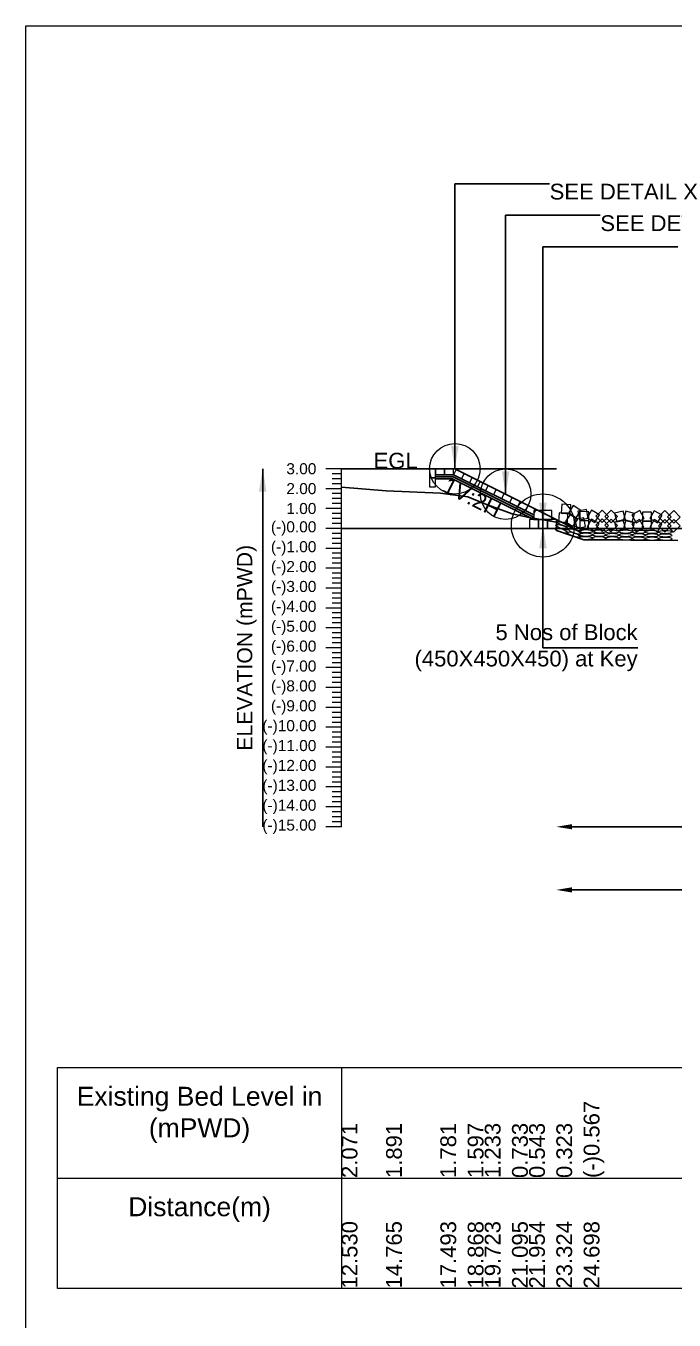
# Model space of a CAD drawing. Header units: inches. Extents: x 66615 to 414904, y -29123 to 90068.
# Drawn here: x 309561 to 311614, y 28355 to 32455 of the extents above; entities that cross this region are included whole.
import ezdxf

# ---------------------------------------------------------------- set-up
doc = ezdxf.new("R2010")
doc.units = ezdxf.units.IN
doc.header["$LTSCALE"] = 7
doc.header["$MEASUREMENT"] = 0
doc.header["$PDMODE"] = 3
for name, color, linetype, lineweight in [('Cross section Data Border', 7, 'Continuous', 9), ('Cross Section Labels', 7, 'Continuous', 9), ('Existing_Bed_Level for Xsection', 7, 'Continuous', 25), ('Long Section Labels', 7, 'Continuous', 9)]:
    doc.layers.add(name, color=color, linetype=linetype, lineweight=lineweight)
doc.styles.get("Standard").update_dxf_attribs({"font": 'arial.ttf'})
doc.dimstyles.new('Appron Lebeling Style', dxfattribs={"dimtxt": 50, "dimasz": 50, "dimexe": 0.18, "dimexo": 0.0625, "dimgap": 0.09, "dimtad": 0, "dimtih": 1, "dimtoh": 1, "dimdec": 4, "dimzin": 0, "dimdsep": 46, "dimtxsty": 'Standard', "dimcen": 0.09, "dimse1": 1, "dimse2": 1, "dimadec": 0, "dimazin": 0, "dimtfac": 1, "dimtdec": 4, "dimtofl": 0, "dimtmove": 0, "dimatfit": 3, "dimfxl": 1, "dimtolj": 1, "dimtzin": 0, "dimarcsym": 0})
doc.dimstyles.get("Standard").update_dxf_attribs({"dimtxt": 0.18, "dimasz": 0.18, "dimexe": 0.18, "dimexo": 0.0625, "dimgap": 0.09, "dimtad": 0, "dimtih": 1, "dimtoh": 1, "dimdec": 4, "dimzin": 0, "dimdsep": 46, "dimtxsty": 'Standard', "dimcen": 0.09, "dimadec": 0, "dimazin": 0, "dimtfac": 1, "dimtdec": 4, "dimtofl": 0, "dimtmove": 0, "dimatfit": 3, "dimfxl": 1, "dimtolj": 1, "dimtzin": 0, "dimarcsym": 0})

# ---------------------------------------------------------------- blocks, each defined once
blk = doc.blocks.new('*D23')
at = {"layer": 'Cross Section Labels', "color": 0, "lineweight": -2, "transparency": 16777216}
for p, q in [((311290.9, 29917.7), (312525.7, 29917.7)), ((314007.6, 29917.7), (312772.8, 29917.7))]:
    blk.add_line(p, q, dxfattribs=at)
at = {"layer": 'Cross Section Labels', "color": 0, "transparency": 16777216}
for points in [[(311290.9, 29926), (311290.9, 29909.4), (311240.9, 29917.7)], [(314007.6, 29926), (314007.6, 29909.4), (314057.6, 29917.7)]]:
    blk.add_solid(points, dxfattribs=at)
at = {"layer": 'Defpoints', "color": 0, "transparency": 16777216}
for p in [(311240.9, 30862.7), (314057.6, 29985.4), (314057.6, 29917.7)]:
    blk.add_point(p, dxfattribs=at)
at = {"layer": 'Cross Section Labels', "color": 0, "transparency": 16777216, "insert": (312649.2, 29917.7), "char_height": 50, "attachment_point": 5}
blk.add_mtext('\\A1;48.00 m', dxfattribs=at)
blk = doc.blocks.new('*D24')
at = {"layer": 'Cross Section Labels', "color": 0, "lineweight": -2, "transparency": 16777216}
for p, q in [((311290.9, 29717.7), (312293.6, 29717.7)), ((314007.6, 29717.7), (313004.9, 29717.7))]:
    blk.add_line(p, q, dxfattribs=at)
at = {"layer": 'Cross Section Labels', "color": 0, "transparency": 16777216}
for points in [[(311290.9, 29726), (311290.9, 29709.4), (311240.9, 29717.7)], [(314007.6, 29726), (314007.6, 29709.4), (314057.6, 29717.7)]]:
    blk.add_solid(points, dxfattribs=at)
at = {"layer": 'Defpoints', "color": 0, "transparency": 16777216}
for p in [(311240.9, 30862.7), (314057.6, 29985.4), (314057.6, 29717.7)]:
    blk.add_point(p, dxfattribs=at)
at = {"layer": 'Cross Section Labels', "color": 0, "transparency": 16777216, "insert": (312649.2, 29717.7), "char_height": 50, "attachment_point": 5}
blk.add_mtext('\\A1;Block @22.00 m³/m ^JGoo Bag @26.00 m³/m ', dxfattribs=at)

msp = doc.modelspace()

# ---------------------------------------------------------------- linework, layer by layer
at = {"layer": 'Cross section Data Border'}
msp.add_lwpolyline([(309660.9187, 29154.87399), (316325.30645, 29154.87399), (316325.30645, 28454.87399), (309660.9187, 28454.87399)], close=True, dxfattribs=at)
for points in [[(310560.9187, 29154.87399), (310560.9187, 28454.87399)], [(309660.9187, 28804.87399), (316325.30645, 28804.87399)]]:
    msp.add_lwpolyline(points, dxfattribs=at)
at = {"layer": 'Cross Section Labels'}
msp.add_lwpolyline([(309560.9187, 32454.87399), (319560.9187, 32454.87399), (319560.9187, 25383.87399), (309560.9187, 25383.87399)], close=True, dxfattribs=at)
for centre, radius in [((310919.63084, 31051.70399), 80), ((311080.28084, 30971.37899), 80), ((311198.40584, 30872.15399), 100)]:
    msp.add_circle(centre, radius, dxfattribs=at)
at = {"layer": 'Existing_Bed_Level for Xsection'}
for points in [[(311240.93084, 31051.70399), (310560.9187, 31051.70399)], [(311297.63084, 30862.70399), (310923.62149, 31049.70867), (310919.63084, 31051.70399), (310915.16916, 31051.70399), (310858.46916, 31051.70399)], [(310858.46916, 31032.80399), (310915.16916, 31032.80399), (311170.05584, 30905.36065)], [(310858.46916, 31026.50399), (310913.68193, 31026.50399), (311170.05584, 30898.31704)], [(310858.46916, 31020.20399), (310912.1947, 31020.20399), (311170.05584, 30891.27342)], [(310560.9187, 30993.17699), (310701.71482, 30981.83699), (310873.58087, 30974.90699), (310960.21258, 30963.31499), (311014.08519, 30940.38299), (311100.51742, 30908.88299), (311154.66436, 30896.91299), (311240.93084, 30883.05299), (311240.93084, 30855.96299), (311327.51618, 30826.98299), (311625.48727, 30824.27399)], [(310560.9187, 30862.70399), (315438.02988, 30862.70399)]]:
    msp.add_lwpolyline(points, dxfattribs=at)
at = {"layer": 'Long Section Labels'}
for points in [[(310560.9187, 31051.70399), (310510.9187, 31051.70399)], [(310560.9187, 29917.70399), (310560.9187, 29980.70399), (310560.9187, 30043.70399), (310560.9187, 30106.70399), (310560.9187, 30169.70399), (310560.9187, 30232.70399), (310560.9187, 30295.70399), (310560.9187, 30358.70399), (310560.9187, 30421.70399), (310560.9187, 30484.70399), (310560.9187, 30547.70399), (310560.9187, 30610.70399), (310560.9187, 30673.70399), (310560.9187, 30736.70399), (310560.9187, 30799.70399), (310560.9187, 30862.70399), (310560.9187, 30925.70399), (310560.9187, 30988.70399), (310560.9187, 31051.70399)], [(310560.9187, 31035.95399), (310530.9187, 31035.95399)], [(310560.9187, 31020.20399), (310530.9187, 31020.20399)], [(310560.9187, 31004.45399), (310530.9187, 31004.45399)], [(310560.9187, 30988.70399), (310510.9187, 30988.70399)], [(310560.9187, 30972.95399), (310530.9187, 30972.95399)], [(310560.9187, 30957.20399), (310530.9187, 30957.20399)], [(310560.9187, 30925.70399), (310510.9187, 30925.70399)], [(310560.9187, 30941.45399), (310530.9187, 30941.45399)], [(310560.9187, 30909.95399), (310530.9187, 30909.95399)], [(310560.9187, 30894.20399), (310530.9187, 30894.20399)], [(310560.9187, 30878.45399), (310530.9187, 30878.45399)], [(310560.9187, 30862.70399), (310510.9187, 30862.70399)], [(310560.9187, 30846.95399), (310530.9187, 30846.95399)], [(310560.9187, 30799.70399), (310510.9187, 30799.70399)], [(310560.9187, 30831.20399), (310530.9187, 30831.20399)], [(310560.9187, 30815.45399), (310530.9187, 30815.45399)], [(310560.9187, 30783.95399), (310530.9187, 30783.95399)], [(310560.9187, 30768.20399), (310530.9187, 30768.20399)], [(310560.9187, 30752.45399), (310530.9187, 30752.45399)], [(310560.9187, 30736.70399), (310510.9187, 30736.70399)], [(310560.9187, 30720.95399), (310530.9187, 30720.95399)], [(310560.9187, 30673.70399), (310510.9187, 30673.70399)], [(310560.9187, 30705.20399), (310530.9187, 30705.20399)], [(310560.9187, 30689.45399), (310530.9187, 30689.45399)], [(310560.9187, 30657.95399), (310530.9187, 30657.95399)], [(310560.9187, 30642.20399), (310530.9187, 30642.20399)], [(310560.9187, 30610.70399), (310510.9187, 30610.70399)], [(310560.9187, 30626.45399), (310530.9187, 30626.45399)], [(310560.9187, 30594.95399), (310530.9187, 30594.95399)], [(310560.9187, 30547.70399), (310510.9187, 30547.70399)], [(310560.9187, 30579.20399), (310530.9187, 30579.20399)], [(310560.9187, 30563.45399), (310530.9187, 30563.45399)], [(310560.9187, 30531.95399), (310530.9187, 30531.95399)], [(310560.9187, 30516.20399), (310530.9187, 30516.20399)], [(310560.9187, 30484.70399), (310510.9187, 30484.70399)], [(310560.9187, 30500.45399), (310530.9187, 30500.45399)], [(310560.9187, 30468.95399), (310530.9187, 30468.95399)], [(310560.9187, 30453.20399), (310530.9187, 30453.20399)], [(310560.9187, 30437.45399), (310530.9187, 30437.45399)], [(310560.9187, 30421.70399), (310510.9187, 30421.70399)], [(310560.9187, 30405.95399), (310530.9187, 30405.95399)], [(310560.9187, 30390.20399), (310530.9187, 30390.20399)], [(310560.9187, 30358.70399), (310510.9187, 30358.70399)], [(310560.9187, 30374.45399), (310530.9187, 30374.45399)], [(310560.9187, 30342.95399), (310530.9187, 30342.95399)], [(310560.9187, 30327.20399), (310530.9187, 30327.20399)], [(310560.9187, 30311.45399), (310530.9187, 30311.45399)], [(310560.9187, 30295.70399), (310510.9187, 30295.70399)], [(310560.9187, 30279.95399), (310530.9187, 30279.95399)], [(310560.9187, 30264.20399), (310530.9187, 30264.20399)], [(310560.9187, 30232.70399), (310510.9187, 30232.70399)], [(310560.9187, 30248.45399), (310530.9187, 30248.45399)], [(310560.9187, 30216.95399), (310530.9187, 30216.95399)], [(310560.9187, 30201.20399), (310530.9187, 30201.20399)], [(310560.9187, 30185.45399), (310530.9187, 30185.45399)], [(310560.9187, 30169.70399), (310510.9187, 30169.70399)], [(310560.9187, 30153.95399), (310530.9187, 30153.95399)], [(310560.9187, 30138.20399), (310530.9187, 30138.20399)], [(310560.9187, 30106.70399), (310510.9187, 30106.70399)], [(310560.9187, 30122.45399), (310530.9187, 30122.45399)], [(310560.9187, 30090.95399), (310530.9187, 30090.95399)], [(310560.9187, 30075.20399), (310530.9187, 30075.20399)], [(310560.9187, 30059.45399), (310530.9187, 30059.45399)], [(310560.9187, 30043.70399), (310510.9187, 30043.70399)], [(310560.9187, 30027.95399), (310530.9187, 30027.95399)], [(310560.9187, 29980.70399), (310510.9187, 29980.70399)], [(310560.9187, 30012.20399), (310530.9187, 30012.20399)], [(310560.9187, 29996.45399), (310530.9187, 29996.45399)], [(310560.9187, 29964.95399), (310530.9187, 29964.95399)], [(310560.9187, 29949.20399), (310530.9187, 29949.20399)], [(310560.9187, 29933.45399), (310530.9187, 29933.45399)], [(310560.9187, 29917.70399), (310510.9187, 29917.70399)]]:
    msp.add_lwpolyline(points, dxfattribs=at)
for points in [[(310858.46916, 31051.70399), (310839.56916, 31051.70399), (310839.56916, 31023.35399), (310858.46916, 31023.35399)], [(310886.81916, 31051.70399), (310858.46916, 31051.70399), (310858.46916, 31032.80399), (310886.81916, 31032.80399)], [(310915.16916, 31051.70399), (310886.81916, 31051.70399), (310886.81916, 31032.80399), (310915.16916, 31032.80399)], [(310948.9785, 31037.03016), (310923.62149, 31049.70867), (310915.16916, 31032.80399), (310940.52617, 31020.12549)], [(310858.46916, 31023.35399), (310839.56916, 31023.35399), (310839.56916, 30995.00399), (310858.46916, 30995.00399)], [(310974.33551, 31024.35166), (310948.9785, 31037.03016), (310940.52617, 31020.12549), (310965.88318, 31007.44698)], [(310999.69252, 31011.67315), (310974.33551, 31024.35166), (310965.88318, 31007.44698), (310991.24019, 30994.76848)], [(311025.04954, 30998.99465), (310999.69252, 31011.67315), (310991.24019, 30994.76848), (311016.5972, 30982.08997)], [(311050.40655, 30986.31614), (311025.04954, 30998.99465), (311016.5972, 30982.08997), (311041.95421, 30969.41147)], [(311075.76356, 30973.63763), (311050.40655, 30986.31614), (311041.95421, 30969.41147), (311067.31122, 30956.73296)], [(311101.12057, 30960.95913), (311075.76356, 30973.63763), (311067.31122, 30956.73296), (311092.66823, 30944.05446)], [(311126.47758, 30948.28062), (311101.12057, 30960.95913), (311092.66823, 30944.05446), (311118.02524, 30931.37595)], [(311151.83459, 30935.60212), (311126.47758, 30948.28062), (311118.02524, 30931.37595), (311143.38225, 30918.69744)], [(311177.1916, 30922.92361), (311151.83459, 30935.60212), (311143.38225, 30918.69744), (311168.73926, 30906.01894)], [(311198.40584, 30919.40399), (311170.05584, 30919.40399), (311170.05584, 30891.05399), (311198.40584, 30891.05399)], [(311226.75584, 30919.40399), (311198.40584, 30919.40399), (311198.40584, 30891.05399), (311226.75584, 30891.05399)], [(311286.68791, 30937.68321), (311258.3906, 30939.41089), (311256.66292, 30911.11358), (311284.96023, 30909.3859)], [(311318.20477, 30919.39117), (311294.5687, 30935.04552), (311278.91435, 30911.40945), (311302.55042, 30895.7551)], [(311336.51965, 30923.11104), (311308.73488, 30917.47818), (311314.36774, 30889.69341), (311342.15251, 30895.32627)], [(311343.67569, 30915.66975), (311315.32686, 30915.92748), (311315.06913, 30887.57866), (311343.41796, 30887.32092)], [(311377.12801, 30906.39025), (311352.69746, 30920.77324), (311338.31447, 30896.34269), (311362.74502, 30881.9597)], [(311386.2603, 30921.15431), (311366.02449, 30901.29896), (311385.87984, 30881.06316), (311406.11564, 30900.91851)], [(311434.46462, 30900.67674), (311414.59316, 30920.89672), (311394.37318, 30901.02527), (311414.24463, 30880.80528)], [(311452.94491, 30917.86423), (311425.49677, 30910.77046), (311432.59054, 30883.32231), (311460.03869, 30890.41608)], [(311488.5697, 30910.19703), (311461.25506, 30917.78868), (311453.66341, 30890.47404), (311480.97805, 30882.8824)], [(311504.84118, 30919.39003), (311480.15316, 30905.4536), (311494.08959, 30880.76558), (311518.77761, 30894.70201)], [(311575.56981, 30904.58612), (311551.13926, 30918.96911), (311536.75627, 30894.53856), (311561.18682, 30880.15557)], [(311584.70209, 30919.35018), (311564.46629, 30899.49483), (311584.32164, 30879.25903), (311604.55744, 30899.11438)], [(311632.90642, 30898.87261), (311613.03496, 30919.09259), (311592.81498, 30899.22114), (311612.68643, 30879.00115)], [(311184.23084, 30891.05399), (311155.88084, 30891.05399), (311155.88084, 30862.70399), (311184.23084, 30862.70399)], [(311212.58084, 30891.05399), (311184.23084, 30891.05399), (311184.23084, 30862.70399), (311212.58084, 30862.70399)], [(311240.93084, 30891.05399), (311212.58084, 30891.05399), (311212.58084, 30862.70399), (311240.93084, 30862.70399)], [(311277.68983, 30910.79907), (311249.39252, 30912.52675), (311247.66484, 30884.22944), (311275.96215, 30882.50176)], [(311309.20668, 30892.50703), (311285.57061, 30908.16138), (311269.91626, 30884.52531), (311293.55233, 30868.87096)], [(311327.52156, 30896.2269), (311299.7368, 30890.59404), (311305.36966, 30862.80927), (311333.15443, 30868.44213)], [(311343.41796, 30887.32092), (311315.06913, 30887.57866), (311314.8114, 30859.22983), (311343.16023, 30858.97209)], [(311376.87028, 30878.04142), (311352.43973, 30892.42442), (311338.05673, 30867.99386), (311362.48729, 30853.61087)], [(311386.00256, 30892.80548), (311365.76676, 30872.95013), (311385.62211, 30852.71433), (311405.85791, 30872.56968)], [(311434.20688, 30872.32791), (311414.33543, 30892.5479), (311394.11545, 30872.67644), (311413.9869, 30852.45646)], [(311452.68718, 30889.5154), (311425.23903, 30882.42163), (311432.3328, 30854.97348), (311459.78095, 30862.06725)], [(311488.31196, 30881.8482), (311460.99733, 30889.43985), (311453.40568, 30862.12521), (311480.72032, 30854.53357)], [(311504.58345, 30891.0412), (311479.89542, 30877.10477), (311493.83185, 30852.41675), (311518.51988, 30866.35318)], [(311541.85976, 30885.51679), (311513.51093, 30885.77452), (311513.2532, 30857.4257), (311541.60203, 30857.16796)], [(311542.11749, 30913.86562), (311513.76866, 30914.12335), (311513.51093, 30885.77452), (311541.85976, 30885.51679)], [(311575.31208, 30876.23729), (311550.88153, 30890.62028), (311536.49853, 30866.18973), (311560.92909, 30851.80674)], [(311584.44436, 30891.00135), (311564.20856, 30871.146), (311584.06391, 30850.9102), (311604.29971, 30870.76555)], [(311632.64868, 30870.52378), (311612.77723, 30890.74376), (311592.55724, 30870.87231), (311612.4287, 30850.65232)]]:
    msp.add_lwpolyline(points, close=True, dxfattribs=at)
for centre, major_axis in [((311259.51962, 30866.6823), (19.88231, -6.65458)), ((311262.9189, 30876.83853), (19.88231, -6.65458)), ((311256.12034, 30856.52607), (19.88231, -6.65458)), ((311295.88497, 30843.2169), (19.88231, -6.65458)), ((311299.28425, 30853.37313), (19.88231, -6.65458)), ((311302.68353, 30863.52936), (19.88231, -6.65458)), ((311334.34917, 30832.27609), (20.96553, -0.19061)), ((311334.44653, 30842.98565), (20.96553, -0.19061)), ((311334.5439, 30853.69521), (20.96553, -0.19061)), ((311376.28023, 30831.89488), (20.96553, -0.19061)), ((311376.3776, 30842.60443), (20.96553, -0.19061)), ((311376.47497, 30853.31399), (20.96553, -0.19061)), ((311418.2113, 30831.51366), (20.96553, -0.19061)), ((311418.30867, 30842.22322), (20.96553, -0.19061)), ((311418.40603, 30852.93278), (20.96553, -0.19061)), ((311460.14237, 30831.13245), (20.96553, -0.19061)), ((311460.23973, 30841.842), (20.96553, -0.19061)), ((311460.3371, 30852.55156), (20.96553, -0.19061)), ((311502.07344, 30830.75123), (20.96553, -0.19061)), ((311502.1708, 30841.46079), (20.96553, -0.19061)), ((311502.26817, 30852.17034), (20.96553, -0.19061)), ((311544.0045, 30830.37001), (20.96553, -0.19061)), ((311544.10187, 30841.07957), (20.96553, -0.19061)), ((311544.19923, 30851.78913), (20.96553, -0.19061)), ((311585.93557, 30829.9888), (20.96553, -0.19061)), ((311586.03294, 30840.69836), (20.96553, -0.19061)), ((311586.1303, 30851.40791), (20.96553, -0.19061))]:
    msp.add_ellipse(centre, major_axis=major_axis, ratio=0.255, dxfattribs=at)

# ---------------------------------------------------------------- texts
at = {"layer": 'Cross section Data Border', "char_height": 60, "width": 800, "attachment_point": 5}
for s, insert in [('Existing Bed Level in (mPWD)', (310110.9187, 29004.87399)), ('Distance(m)', (310110.9187, 28704.87399))]:
    msp.add_mtext(s, dxfattribs=dict(at, insert=insert))
at = {"layer": 'Cross Section Labels', "char_height": 50}
for s, insert, attachment_point in [('SEE DETAIL X', (311219.63084, 31954.87399), 1), ('SEE DETAIL Y', (311380.28084, 31854.87399), 1), ('EGL', (310801.76916, 31051.70399), 9), ('5 Nos of Block ^J(450X450X450) at Key', (311498.40584, 30484.70399), 6)]:
    msp.add_mtext(s, dxfattribs=dict(at, insert=insert, attachment_point=attachment_point))
at = {"layer": 'Cross Section Labels', "insert": (310985.86861, 30983.36704), "char_height": 50, "attachment_point": 2, "rotation": 333.43494882}
msp.add_mtext('1V:2H', dxfattribs=at)
at = {"layer": 'Long Section Labels', "char_height": 35, "attachment_point": 6}
for s, insert in [('3.00', (310480.9187, 31051.70399)), ('2.00', (310480.9187, 30988.70399)), ('1.00', (310480.9187, 30925.70399)), ('(-)0.00', (310480.9187, 30862.70399)), ('(-)1.00', (310480.9187, 30799.70399)), ('(-)2.00', (310480.9187, 30736.70399)), ('(-)3.00', (310480.9187, 30673.70399)), ('(-)4.00', (310480.9187, 30610.70399)), ('(-)5.00', (310480.9187, 30547.70399)), ('(-)6.00', (310480.9187, 30484.70399)), ('(-)7.00', (310480.9187, 30421.70399)), ('(-)8.00', (310480.9187, 30358.70399)), ('(-)9.00', (310480.9187, 30295.70399)), ('(-)10.00', (310480.9187, 30232.70399)), ('(-)11.00', (310480.9187, 30169.70399)), ('(-)12.00', (310480.9187, 30106.70399)), ('(-)13.00', (310480.9187, 30043.70399)), ('(-)14.00', (310480.9187, 29980.70399)), ('(-)15.00', (310480.9187, 29917.70399))]:
    msp.add_mtext(s, dxfattribs=dict(at, insert=insert))
at = {"layer": 'Long Section Labels', "rotation": 90}
for s, insert, char_height, attachment_point in [('ELEVATION (mPWD)', (310260.9187, 30484.70399), 48, 5), ('(-)0.567', (311327.51618, 28804.87399), 50, 1), ('2.071', (310560.9187, 28804.87399), 50, 1), ('1.891', (310701.71482, 28804.87399), 50, 1), ('1.781', (310873.58087, 28804.87399), 50, 1), ('1.597', (310960.21258, 28804.87399), 50, 1), ('1.233', (311014.08519, 28804.87399), 50, 1), ('0.733', (311100.51742, 28804.87399), 50, 1), ('0.543', (311154.66436, 28804.87399), 50, 1), ('0.323', (311240.93084, 28804.87399), 50, 1), ('12.530', (310560.9187, 28454.87399), 50, 1), ('14.765', (310701.71482, 28454.87399), 50, 1), ('17.493', (310873.58087, 28454.87399), 50, 1), ('18.868', (310960.21258, 28454.87399), 50, 1), ('19.723', (311014.08519, 28454.87399), 50, 1), ('21.095', (311100.51742, 28454.87399), 50, 1), ('21.954', (311154.66436, 28454.87399), 50, 1), ('23.324', (311240.93084, 28454.87399), 50, 1), ('23.324', (311240.93084, 28454.87399), 50, 1), ('24.698', (311327.51618, 28454.87399), 50, 1)]:
    msp.add_mtext(s, dxfattribs=dict(at, insert=insert, char_height=char_height, attachment_point=attachment_point))

# ---------------------------------------------------------------- dimensions: what is measured, and where the dimension line sits
at = {"layer": 'Cross Section Labels'}
for base, text, picture, middle in [((314057.56635, 29917.70399), '48.00 m', '*D23', (312649.2486, 29917.70399)), ((314057.56635, 29717.70399), 'Block @22.00 m³/m ^JGoo Bag @26.00 m³/m ', '*D24', (312649.2486, 29717.70399))]:
    dim = msp.add_linear_dim(base=base, p1=(311240.93084, 30862.70399), p2=(314057.56635, 29985.4278), text=text, dimstyle='Appron Lebeling Style', dxfattribs=at)
    dim.commit()
    dim.dimension.update_dxf_attribs({"geometry": picture, "text_midpoint": middle})

# ---------------------------------------------------------------- leaders
at = {"layer": 'Cross Section Labels', "annotation_type": 0, "has_hookline": 1}
for points, hookline_direction, text_width in [([(310919.63084, 31051.70399), (310919.63084, 31954.87399), (311219.54084, 31954.87399)], 0, 466.13233), ([(311080.28084, 30971.37899), (311080.28084, 31854.87399), (311380.19084, 31854.87399)], 0, 466.03001), ([(311198.40584, 30872.15399), (311198.40584, 31754.87399), (311625.89084, 31754.87399)], 0, 460.91405), ([(311198.40584, 30872.15399), (311198.40584, 30484.70399), (311498.49584, 30484.70399)], 1, 701.90996)]:
    msp.add_leader(points, dimstyle='Standard', override={"dimasz": 72}, dxfattribs=dict(at, hookline_direction=hookline_direction, text_width=text_width))
at = {"layer": 'Long Section Labels'}
msp.add_leader([(310310.9187, 31051.70399), (310310.9187, 29917.70399)], dimstyle='Standard', override={"dimasz": 72}, dxfattribs=at)

doc.saveas('drawing.dxf')
